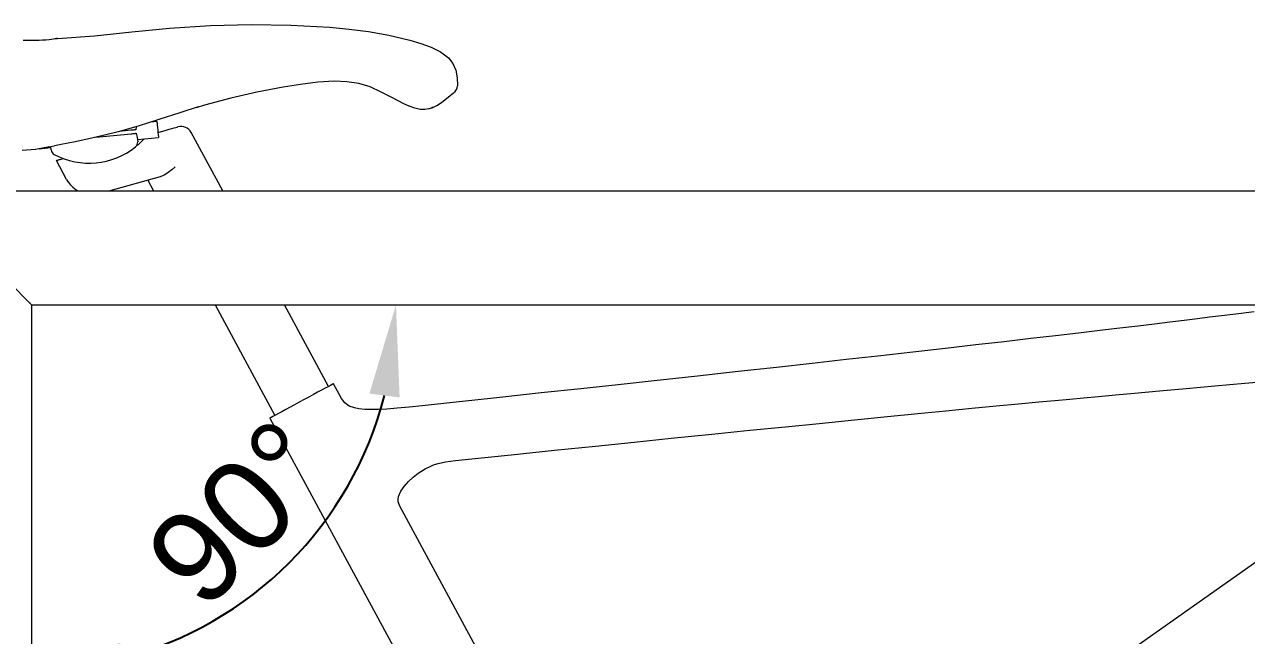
# Model space of a CAD drawing. Header units: millimetres. Extents: x 468 to 13607, y -402 to 3127.
# Drawn here: x 9991 to 10527, y 2642 to 2909 of the extents above; entities that cross this region are included whole.
import ezdxf

# ---------------------------------------------------------------- set-up
doc = ezdxf.new("R2010")
doc.units = ezdxf.units.MM
doc.layers.add('ZANO_R', color=7, linetype='Continuous', lineweight=0)
doc.layers.add('ZANO_W', color=1, linetype='Continuous', lineweight=0)
doc.styles.get("Standard").update_dxf_attribs({"font": 'ARIALUNI.TTF'})
doc.dimstyles.new('pl i ang', dxfattribs={"dimtxt": 50, "dimasz": 50, "dimexe": 1.25, "dimexo": 0.625, "dimgap": 10, "dimtad": 1, "dimtoh": 1, "dimtxsty": 'Standard', "dimcen": 2.5, "dimclrd": 1, "dimclre": 1, "dimclrt": 1, "dimadec": 0, "dimazin": 0, "dimtfac": 1, "dimtmove": 0, "dimatfit": 3, "dimfxl": 1, "dimarcsym": 1})

# ---------------------------------------------------------------- blocks, each defined once
blk = doc.blocks.new('*D496')
at = {"layer": 'ZANO_W', "color": 1, "lineweight": -2}
blk.add_arc((9994.4, 2786.59), 159.66, 284.3922, 345.6078, dxfattribs=at)
at = {"layer": 'ZANO_W', "color": 1}
for points in [[(10155.66, 2746.07), (10142.43, 2747.75), (10154.06, 2786.59)], [(10033.24, 2638.56), (10034.92, 2625.33), (9994.4, 2626.93)]]:
    blk.add_solid(points, dxfattribs=at)
at = {"layer": 'ZANO_W', "color": 1, "insert": (10085.65, 2695.34), "char_height": 40, "attachment_point": 5, "rotation": 45}
blk.add_mtext('90%%d', dxfattribs=at)

msp = doc.modelspace()

# ---------------------------------------------------------------- linework, layer by layer
at = {"layer": 'ZANO_R', "color": 253}
for p, q in [((10005.16, 2903.25), (10005.69, 2903.34)), ((10005.45, 2903.32), (10005.27, 2903.3)), ((10168.38, 2872.53), (10169.23, 2872.8)), ((10169.52, 2872.89), (10169.92, 2873.01)), ((10170.02, 2873.19), (10169.84, 2873.13)), ((10049.3, 2866.93), (10046.66, 2866.68)), ((10022.47, 2860.11), (10038, 2861.58)), ((10037.86, 2863.1), (10032.88, 2862.63)), ((10049.75, 2862.18), (10050.33, 2862.34)), ((10078.12, 2836.59), (10064.31, 2862.11)), ((9997.9, 2855.04), (10002.86, 2855.51)), ((10002.95, 2854.5), (10002.81, 2855.97)), ((10040.71, 2859.9), (10040.88, 2858.1)), ((10040.79, 2859.1), (10049.96, 2859.97)), ((10009.71, 2841.6), (10005.22, 2849.91)), ((10007.73, 2850.6), (10008.23, 2850.74)), ((10050.75, 2842.7), (10028.61, 2836.59)), ((10045.31, 2841.2), (10047.8, 2836.59)), ((10074.84, 2786.59), (10101.02, 2738.2)), ((10124.48, 2750.89), (10105.17, 2786.59)), ((10130.22, 2745.62), (10126.72, 2752.1)), ((10632.63, 2745.72), (10306.17, 2515.52)), ((10098.79, 2736.99), (10221.09, 2510.92)), ((10248.97, 2526.1), (10155.76, 2698.4))]:
    msp.add_line(p, q, dxfattribs=at)
at = {"layer": 'ZANO_R'}
for p, q in [((9944.4, 2836.59), (10744.4, 2836.59)), ((9946.4, 2834.59), (9992.4, 2788.59)), ((9994.4, 2786.59), (9994.4, 2040.59)), ((9994.4, 2786.59), (10694.4, 2786.59))]:
    msp.add_line(p, q, dxfattribs=at)
at = {"layer": 'ZANO_R', "color": 253, "flags": 128}
for points in [[(10005.69, 2903.34), (10021.95, 2904.54), (10038.37, 2906.26), (10054.82, 2907.89), (10072.8, 2909.04), (10090.57, 2909.47), (10108.04, 2909.2), (10125.1, 2908.23), (10133.52, 2907.44), (10142.06, 2906.32), (10150.89, 2904.74), (10160.2, 2902.57), (10164.97, 2901.19), (10169.53, 2899.5), (10173.65, 2897.41), (10177.04, 2894.81), (10179.05, 2892.33), (10180.34, 2889.42), (10180.92, 2886.13), (10181.03, 2882.56)], [(10005.16, 2903.27), (10005.14, 2903.27), (10004.97, 2903.23), (10004.61, 2903.17), (10003.94, 2903.05), (10003.11, 2902.91), (10002.01, 2902.77), (10000.68, 2902.62), (9999.21, 2902.52), (9997.67, 2902.45), (9995.78, 2902.42), (9993.54, 2902.43), (9990.67, 2902.51)], [(10168.37, 2872.58), (10166.78, 2872.2), (10164.6, 2872.27), (10162.28, 2872.81), (10159.9, 2873.68), (10157.49, 2874.77), (10152.58, 2877.28), (10147.6, 2879.86), (10142.69, 2882.09), (10137.76, 2883.63), (10132.57, 2884.39), (10127.15, 2884.57), (10119.77, 2884.14), (10112.21, 2883.23), (10104.58, 2882.06), (10093.11, 2879.86), (10081.62, 2877.2), (10070.21, 2874.13), (10066.48, 2873.02)], [(10169.95, 2873.02), (10172.03, 2873.94), (10173.56, 2874.94), (10174.69, 2875.81), (10175.6, 2876.55), (10176.94, 2877.62), (10177.83, 2878.31), (10178.58, 2878.87), (10179.19, 2879.32), (10179.48, 2879.54), (10180.01, 2880.03), (10180.66, 2880.99), (10180.92, 2881.7), (10181.03, 2882.56)], [(10179.98, 2880.01), (10179.83, 2879.84), (10179.7, 2879.74)], [(10067.43, 2873.34), (10059.27, 2870.72), (10050.18, 2867.77), (10041.13, 2864.96), (10032.3, 2862.46), (10025.78, 2860.87), (10019.53, 2859.44), (10013.44, 2858.09), (10007.32, 2856.82), (10004.37, 2856.29)], [(10168.38, 2872.53), (10169.23, 2872.8), (10169.88, 2873)], [(10049.3, 2866.93), (10049.32, 2866.74), (10049.37, 2866.19), (10049.45, 2865.35), (10049.55, 2864.3), (10049.66, 2863.16), (10049.76, 2862.05), (10049.85, 2861.1), (10049.92, 2860.39), (10049.96, 2860.02), (10049.96, 2859.97)], [(10040.09, 2863.31), (10039.91, 2863.3), (10039.69, 2863.27), (10039.44, 2863.25), (10039.16, 2863.22), (10038.86, 2863.2), (10038.53, 2863.16), (10038.2, 2863.13), (10037.86, 2863.1)], [(10038, 2861.58), (10038.34, 2861.62), (10038.68, 2861.65), (10039, 2861.68), (10039.31, 2861.71), (10039.59, 2861.73), (10039.84, 2861.76), (10040.06, 2861.78), (10040.24, 2861.79)], [(10040.18, 2864.69), (10040.18, 2864.46), (10040.1, 2863.48), (10040.09, 2863.31)], [(10040.24, 2861.79), (10040.55, 2860.64), (10040.71, 2859.9)], [(10050.33, 2862.34), (10051.83, 2862.76), (10053.28, 2863.16), (10054.63, 2863.53), (10055.83, 2863.86), (10056.85, 2864.14), (10057.64, 2864.36), (10058.18, 2864.51), (10058.46, 2864.58), (10058.5, 2864.59)], [(10001.99, 2855.81), (10001.42, 2855.68), (9996.05, 2854.71), (9990.24, 2854.3)], [(10001.96, 2855.79), (10003.57, 2856.13), (10004.37, 2856.27)], [(10005.22, 2849.91), (10005.26, 2849.92), (10005.37, 2849.95), (10005.56, 2850), (10005.81, 2850.07), (10006.12, 2850.16), (10006.47, 2850.25), (10006.87, 2850.36), (10007.3, 2850.48), (10007.73, 2850.6)], [(10057.26, 2847.13), (10057.24, 2847.11), (10055.77, 2845.86), (10054.3, 2844.68), (10052.77, 2843.63), (10050.75, 2842.7)], [(10530.19, 2783.63), (10522.1, 2782.61), (10515.89, 2781.84), (10510.64, 2781.19), (10505.31, 2780.54), (10499.52, 2779.83), (10493.25, 2779.06), (10486.47, 2778.24), (10479.15, 2777.36), (10471.25, 2776.42), (10462.59, 2775.39), (10453.24, 2774.28), (10443.16, 2773.1), (10432.3, 2771.84), (10420.6, 2770.48), (10408.24, 2769.06), (10394.95, 2767.55), (10380.65, 2765.92), (10365.29, 2764.19), (10351.34, 2762.63), (10336.52, 2760.98), (10320.76, 2759.24), (10304, 2757.39), (10286.17, 2755.44), (10267.23, 2753.38), (10251.5, 2751.67), (10235.01, 2749.89), (10217.7, 2748.03), (10199.54, 2746.09), (10180.48, 2744.05), (10165.6, 2742.47)], [(10180.18, 2718.42), (10184.39, 2718.86), (10204.48, 2720.95), (10223.49, 2722.92), (10241.48, 2724.78), (10258.49, 2726.53), (10274.6, 2728.17), (10292.46, 2729.99), (10309.18, 2731.68), (10324.84, 2733.26), (10339.5, 2734.73), (10355.02, 2736.27), (10369.41, 2737.69), (10382.74, 2739), (10395.09, 2740.2), (10406.51, 2741.31), (10417.08, 2742.33), (10426.84, 2743.26), (10435.85, 2744.12), (10442.84, 2744.78), (10449.36, 2745.39), (10455.44, 2745.96), (10461.98, 2746.56), (10469.45, 2747.25), (10477.79, 2748.02), (10488.62, 2749), (10500.37, 2750.06), (10512.91, 2751.16), (10526.07, 2752.31), (10545.7, 2753.97)], [(10126.72, 2752.1), (10126.56, 2752.01), (10126.1, 2751.76), (10125.33, 2751.35), (10124.29, 2750.79), (10122.99, 2750.08), (10121.46, 2749.25), (10119.73, 2748.32), (10117.85, 2747.3), (10115.86, 2746.23), (10113.8, 2745.11), (10111.71, 2743.98), (10109.65, 2742.86), (10107.65, 2741.79), (10105.77, 2740.77), (10104.05, 2739.84), (10102.52, 2739.01), (10101.22, 2738.3), (10100.17, 2737.74), (10099.41, 2737.33), (10098.95, 2737.08), (10098.79, 2736.99), (10098.79, 2736.99)], [(10165.6, 2742.47), (10159.79, 2741.85), (10154.52, 2741.33), (10150, 2740.96), (10146.43, 2740.78), (10143.71, 2740.73), (10140.59, 2740.83), (10137.75, 2741.14), (10135.89, 2741.52), (10133.62, 2742.31), (10131.58, 2743.68), (10130.2, 2745.65)], [(10155.77, 2698.38), (10155, 2700.4), (10154.97, 2701.51), (10155.2, 2702.68), (10156.24, 2705.01), (10157.66, 2707.09), (10159.58, 2709.25), (10161.65, 2711.18), (10163.79, 2712.85), (10166.87, 2714.79), (10169.33, 2716), (10169.99, 2716.28), (10171, 2716.66), (10172.52, 2717.15), (10175.77, 2717.87), (10180.18, 2718.42)]]:
    msp.add_lwpolyline(points, dxfattribs=at)
at = {"layer": 'ZANO_R', "flags": 128}
for points in [[(9992.4, 2788.59), (9992.79, 2788.2), (9993.16, 2787.83), (9993.51, 2787.48), (9993.81, 2787.18), (9994.06, 2786.93), (9994.24, 2786.75), (9994.36, 2786.63), (9994.4, 2786.59)], [(9994.4, 2786.59), (9994.36, 2786.63), (9994.27, 2786.72), (9994.13, 2786.86), (9993.93, 2787.06), (9993.68, 2787.31), (9993.4, 2787.59), (9993.08, 2787.91), (9992.74, 2788.25), (9992.4, 2788.59)]]:
    msp.add_lwpolyline(points, dxfattribs=at)
at = {"layer": 'ZANO_R', "color": 253}
for centre, radius, start, end in [((10005.81, 2900.39), 2.95, 92.3268, 96.9948), ((10059.85, 2859.7), 5.08, 28.5093, 105.4117), ((10019.54, 2881.35), 32.64, 242.146, 308.6775), ((10038.35, 2857.86), 2.54, 308.6775, 5.4117), ((10025.53, 2875.27), 24.11, 307.6183, 318.7777), ((10005.48, 2854.74), 2.54, 185.4117, 242.146), ((10020.88, 2847.64), 12.7, 208.4117, 240.4176)]:
    msp.add_arc(centre, radius, start, end, dxfattribs=at)

# ---------------------------------------------------------------- dimensions: what is measured, and where the dimension line sits
at = {"layer": 'ZANO_W'}
dim = msp.add_angular_dim_2l(base=(10074.23, 2648.32), line1=((9994.4, 2786.59), (10694.4, 2786.59)), line2=((9994.4, 2786.59), (9994.4, 2036.59)), dimstyle='pl i ang', override={"dimtxt": 40, "dimasz": 40, "dimexe": 10, "dimexo": 10, "dimtoh": 0, "dimdec": 0, "dimtdec": 0, "dimtmove": 1}, dxfattribs=at)
dim.commit()
dim.dimension.update_dxf_attribs({"geometry": '*D496', "text_midpoint": (10085.65, 2695.34)})

doc.saveas('drawing.dxf')
